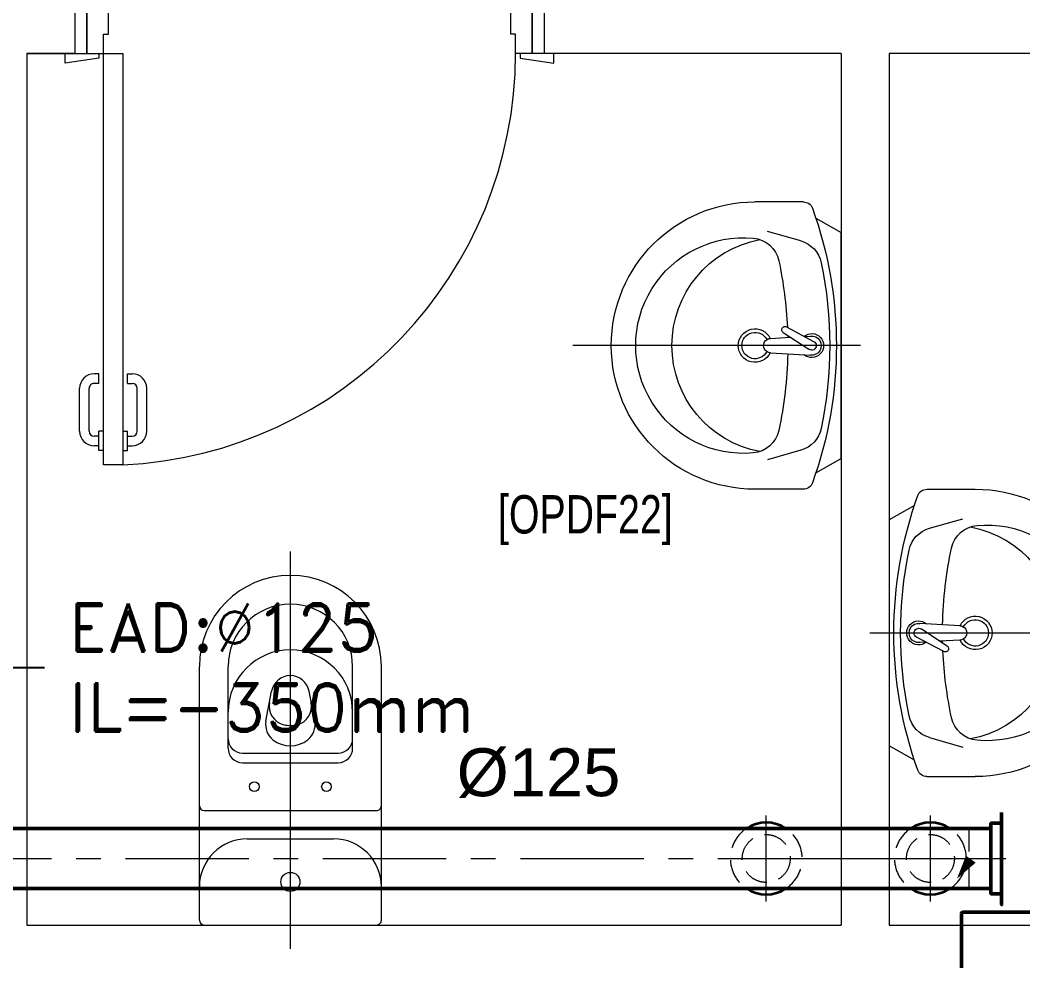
# Model space of a CAD drawing. Header units: millimetres. Extents: x -160614 to 59925, y -157025 to 0.
# Drawn here: x -46067 to -43973, y -111838 to -109873 of the extents above; entities that cross this region are included whole.
import ezdxf
from ezdxf import colors
from ezdxf.entities.mleader import LeaderData, LeaderLine
from ezdxf.math import Vec2, Vec3

# ---------------------------------------------------------------- set-up
doc = ezdxf.new("R2010")
doc.units = ezdxf.units.MM
doc.header["$LTSCALE"] = 8
doc.linetypes.add('AXES', pattern=[50.800000000000004, 31.75, -6.35, 6.35, -6.35])
doc.linetypes.add('CACHE', pattern=[9.524999999999999, 6.35, -3.175])
for name, color, linetype, lineweight in [('72_EGR_BASE_TEXT', 9, 'Continuous', 5), ('72_EGR_EQP_TAG', 9, 'Continuous', 5), ('SANIT', 9, 'Continuous', 5), ('Walls', 9, 'Continuous', 5), ('Wooden Joinery', 9, 'Continuous', 5)]:
    doc.layers.add(name, color=color, linetype=linetype, lineweight=lineweight)
for name, color, linetype in [('A-EXH', 1, 'Continuous'), ('A-EXH-registers', 1, 'Continuous'), ('A-EXH-texts', 1, 'Continuous'), ('A-EXH-thin', 8, 'Continuous'), ('AC-EXHAUST-TXT', 25, 'Continuous'), ('REF', 42, 'Continuous')]:
    doc.layers.add(name, color=color, linetype=linetype)
doc.styles.add('ARIAL', font='arial.ttf')
doc.styles.add('ROMAND', font='romand.shx')
doc.styles.add('X3G_ENTITY_9F38', font='swisscl.ttf', dxfattribs={"height": 0.2})

# ---------------------------------------------------------------- blocks, each defined once
blk = doc.blocks.new('A$C72370EFE')
at = {"layer": 'Wooden Joinery'}
for p, q in [((-0.009999999999990905, -0.03999999999999915), (-0.01999999999998181, -0.03999999999999915)), ((-0.009999999999990905, -0.03000000000000114), (-0.01000000000010459, -0.07000000000000028)), ((0, -0.03000000000000114), (-0.009999999999990905, -0.03000000000000114)), ((0.04000000000019099, -0.03000000000000114), (0.0500000000001819, -0.03000000000000114)), ((0.0500000000001819, -0.03000000000000114), (0.05000000000029559, -0.07000000000000028)), ((0.0500000000001819, -0.03999999999999915), (0.0600000000001728, -0.03999999999999915)), ((-0.009999999999990905, -0.06000000000000227), (-0.01999999999998181, -0.06000000000000227)), ((0.0500000000001819, -0.06000000000000227), (0.0600000000001728, -0.06000000000000227)), ((-0.04999999999995453, -0.07000000000000028), (-0.04999999999984084, -0.1600000000000037)), ((-0.02999999999997272, -0.07000000000000028), (-0.02999999999985903, -0.1600000000000037)), ((0, -0.07000000000000028), (-0.009999999999990905, -0.07000000000000028)), ((0.04000000000019099, -0.07000000000000028), (0.0500000000001819, -0.07000000000000028)), ((0.07000000000016371, -0.07000000000000028), (0.07000000000005002, -0.1600000000000037)), ((0.09000000000014552, -0.07000000000000028), (0.09000000000003183, -0.1600000000000037)), ((-0.009999999999877218, -0.1700000000000017), (-0.01999999999986812, -0.1700000000000017)), ((-0.009999999999877218, -0.1700000000000017), (-0.009999999999877218, -0.1900000000000048)), ((0.05000000000006821, -0.1700000000000017), (0.06000000000005912, -0.1700000000000017)), ((0.05000000000006821, -0.1700000000000017), (0.05000000000006821, -0.1900000000000048)), ((-0.009999999999877218, -0.1900000000000048), (-0.01999999999986812, -0.1900000000000048)), ((0.05000000000006821, -0.1900000000000048), (0.06000000000005912, -0.1900000000000048))]:
    blk.add_line(p, q, dxfattribs=at)
for centre, radius, start, end in [((-0.01999999999998181, -0.07000000000000028), 0.03, 90, 180), ((0.0600000000001728, -0.07000000000000028), 0.03, 0, 90), ((-0.01999999999998181, -0.07000000000000028), 0.01, 90, 180), ((0.0600000000001728, -0.07000000000000028), 0.01, 0, 90), ((-0.01999999999986812, -0.1600000000000037), 0.03, 180, 270), ((-0.01999999999986812, -0.1600000000000037), 0.01, 180, 270), ((0.06000000000005912, -0.1600000000000037), 0.01, 270, 0), ((0.06000000000005912, -0.1600000000000037), 0.03, 270, 0)]:
    blk.add_arc(centre, radius, start, end, dxfattribs=at)
blk = doc.blocks.new('A$C5DAD61B4')
at = {"layer": 'Wooden Joinery'}
for points in [[(80.0034003558103, 959.0632679803384), (80.0034003558103, 969.0637476109405), (10.00004294095561, 979.0642272418336), (10.00004294095561, 959.0632679803384)], [(939.9976447881199, 959.063267980222), (939.9976447881199, 969.0637476109405), (1010.001002202975, 979.0642272417172), (1010.001002202742, 959.0632679802802)], [(70.00292072515003, 859.0632679803675), (70.00292072515003, 849.0627883495908), (-0.0004366899374872446, 839.0623087189888), (-0.0004366899374872446, 859.0632679803675)], [(120.005318878917, 859.0632679802511), (120.0053188809543, -0.0001446793876311858), (80.0034003580804, -0.0001446794458388467), (80.00340035604313, 859.0632679803675)], [(949.9981244192459, 859.0632679802511), (949.9981244192459, 849.062788349649), (1020.001481833868, 839.0623087189306), (1020.001481833868, 859.0632679803675)]]:
    blk.add_lwpolyline(points, close=True, dxfattribs=at)
for points in [[(45.0017216487322, 859.0632679803093), (45.0017216487322, 959.0632679803384), (20.00052257184871, 959.0632679804548), (20.00052257208154, 859.0632679804839), (45.0017216487322, 859.0632679803093)], [(45.00172164849937, 859.0632679806004), (80.00340035604313, 859.0632679803675), (80.00340035604313, 899.0651865034743), (90.0038799867034, 899.065186503125), (90.00387998693623, 959.0632679805713), (45.0017216487322, 959.0632679803384), (45.00172164849937, 859.0632679806004)], [(974.9993234954309, 859.0632679803675), (939.9976447881199, 859.0632679801929), (939.9976447878871, 899.065186503416), (929.9971651574597, 899.0651865031832), (929.997165156994, 959.0632679803966), (974.9993234949652, 959.0632679804548), (974.9993234954309, 859.0632679803675)], [(974.999323495198, 859.0632679803675), (974.9993234949652, 959.0632679804548), (1000.000522571849, 959.0632679803966), (1000.000522572082, 859.0632679803093), (974.999323495198, 859.0632679803675)]]:
    blk.add_lwpolyline(points, dxfattribs=at)
blk.add_arc((80.00340035604313, 859.0632679803675), 859.9942444320768, 272.6660275778568, 0, dxfattribs=at)
at = {"layer": 'Wooden Joinery', "xscale": 999.9999999998854, "yscale": 999.9999999998854, "zscale": 999.9999999998854, "rotation": 180}
blk.add_blockref('A$C72370EFE', (120.0053188811871, -0.000144679271215864), dxfattribs=at)
blk = doc.blocks.new('lav-manta 60')
at = {"layer": 'SANIT'}
for p, q in [((8.881784197001252e-16, 0.04000000000002046), (-6.217248937900877e-15, -0.5599999999999739)), ((-0.2658112752778532, -0.0528604784439608), (-0.2358005871623812, 1.4210854715202e-14)), ((-0.2358005871623803, 0), (0.2358005871623812, 1.4210854715202e-14)), ((0.2658112752778532, -0.0528604784439608), (0.2358005871623812, 1.4210854715202e-14)), ((0.03890213914203589, -0.1141610597856442), (0.008722840084338657, -0.05751880514141305)), ((-0.3000000000000007, -0.07892544397115842), (-0.3000000000000016, -0.1799999999999926)), ((-0.01500000000000323, -0.1473122635064641), (-0.01986414486488819, -0.06399025504892109)), ((0.0274395542141237, -0.120963039179756), (-0.007817085774672883, -0.0673337147440094)), ((0.01909829523756645, -0.07699205969632317), (0.01986206894530085, -0.06400790666485534)), ((0.2999999999999989, -0.07892544397115842), (0.299999999999998, -0.1799999999999926)), ((-0.2184831274915995, -0.08410578956296888), (-0.238337111529991, -0.1537086973741566)), ((0.2184831274916004, -0.08410578956296888), (0.2383371115299919, -0.1537086973741566)), ((0.0149999999999979, -0.1473122635064641), (0.01740925070904797, -0.1057058166811373))]:
    blk.add_line(p, q, dxfattribs=at)
for centre, radius, start, end in [((0, -0.855681818181921), 0.84568181818193, 70.17711611698898, 109.8228838830111), ((-0.1607845660526097, -0.1005641007725586), 0.06, 101.8086224012993, 164.079387877085), ((0, -0.8696182228863449), 0.84568181818193, 78.1913775987016, 101.8086224012984), ((-2.664535259100376e-15, -0.06166307873495214), 0.02500000000000305, 320.7474472845807, 220.3679850115468), ((-9.769962616701378e-15, -0.06166307873495214), 0.02000000000000313, 353.2670776885322, 186.6820056531071), ((0.1607845660526097, -0.1005641007725586), 0.06, 15.92061212291503, 78.19137759870078), ((-0.2800000000000011, -0.07892544397115842), 0.02, 109.8228838830087, 180), ((-9.769962616701378e-15, -0.06166307873495214), 0.009657274115586034, 25.41267285391787, 215.9577171006651), ((0.2799999999999994, -0.07892544397115842), 0.02, 0, 70.17711611699127), ((0, -0.9572184320334429), 0.84568181818193, 91.1571592519256, 102.0882578917694), ((0, -0.9572184320334429), 0.84568181818193, 88.54855929439348, 88.84397810137993), ((0.03317084667807624, -0.1175620494827143), 0.0066644162705284, 210.6851949742506, 30.68519497445045), ((0, -0.9572184320334429), 0.84568181818193, 77.9117421082308, 87.42744881614517), ((-0.164536051019244, -0.1889581848927691), 0.06, 102.0882578917687, 174.8142152564765), ((0.1645360510192404, -0.1889581848927691), 0.06, 5.185784743523504, 77.91174210823132), ((-3.552713678800501e-15, -0.1799999999999926), 0.03500000000000014, 115.3105877077287, 64.6894122922684), ((-3.552713678800501e-15, -0.1799999999999926), 0.02750000000000075, 117.1495709494952, 62.85042905050146), ((-2.664535259100376e-15, -0.1473122635064641), 0.01500000000000057, 180, 6.758042587173681e-11), ((-5.329070518200751e-15, -0.1799999999999926), 0.2999999999999998, 180, 0), ((-1.77635683940025e-15, -0.2038909794933232), 0.2252122890089872, 174.8142152564765, 5.185784743523504), ((-1.77635683940025e-15, -0.1282362600928906), 0.2252122890089872, 190.6097301344279, 349.3902698655721)]:
    blk.add_arc(centre, radius, start, end, dxfattribs=at)
blk = doc.blocks.new('WC manta')
at = {"layer": 'SANIT'}
for p, q in [((-0.1200000000000032, 0.1899999999999835), (0.4100000000000383, 0.1899999999998698)), ((-0.1300000000000026, 0.1799999999999784), (-0.1300000000000021, -0.1800000000000352)), ((0.1089999999999978, 0.1799999999999784), (0.1089999999999973, -0.180000000000021)), ((0.2389999999999977, 0.1299999999999812), (0.4100000000000001, 0.1299999999999955)), ((0.0499999999999976, 0.08999999999997499), (0.04999999999999849, -0.09000000000001762)), ((0.2089999999999979, 0.0999999999999801), (0.2089999999999979, -0.1000000000000085)), ((0.2289999999999979, 0.0999999999999801), (0.2289999999999979, -0.1000000000000085)), ((0.2955435778343052, 0.05099335474704958), (0.3580878172658544, 0.03932111432524721)), ((-0.1800000000000019, -1.4210854715202e-14), (0.6499999999999972, 0)), ((0.2955435778343083, -0.05099335474706379), (0.358087817265849, -0.03932111432530405)), ((0.2389999999999994, -0.1300000000000097), (0.4100000000000001, -0.1299999999999812)), ((-0.120000000000001, -0.1900000000000404), (0.410000000000077, -0.1899999999998272))]:
    blk.add_line(p, q, dxfattribs=at)
for centre, radius in [((0.1589999999999976, 0.07524999999998272), 0.01), ((-0.04000000000000181, -1.4210854715202e-14), 0.02), ((0.1589999999999976, -0.07525000000001114), 0.01)]:
    blk.add_circle(centre, radius, dxfattribs=at)
for centre, radius, start, end in [((-0.1200000000000028, 0.1799999999999784), 0.01, 90.00000000000281, 180), ((-0.05000000000000249, 0.08999999999997499), 0.1, 0, 90.0000000000015), ((0.1189999999999976, 0.1799999999999784), 0.01, 90, 180), ((0.4099999999999997, 0), 0.1899999999999977, 270, 90), ((0.2389999999999977, 0.0999999999999801), 0.03, 90, 180), ((0.2589999999999977, 0.0999999999999801), 0.03, 90, 180), ((0.3146591216085324, -1.4210854715202e-14), 0.1299999999999977, 270, 90), ((0.4099999999999997, 0), 0.1299999999999977, 270, 90), ((0.2882053240761837, 0.01167224042180237), 0.04, 79.42885282056038, 141.5249730953252), ((0.3271417994111214, 0.004405769433930118), 0.04, 79.42885282056035, 166.4175867627366), ((0.302892476788585, 1.4210854715202e-14), 0.05876042778213645, 141.5249730953281, 218.475026904783), ((0.3507495635077338, -2.842170943040401e-14), 0.04, 280.5711471794227, 79.42885282056916), ((0.3453775567838338, 1.4210854715202e-14), 0.05876042778213645, 166.4175867627366, 193.5824132373916), ((0.3271417994111308, -0.004405769433944329), 0.04, 193.5824132373898, 280.5711471793922), ((0.2882053240762104, -0.01167224042180237), 0.04, 218.4750269047819, 280.5711471794153), ((-0.0500000000000016, -0.09000000000001762), 0.1, 270.0000000000061, 0), ((0.2389999999999977, -0.1000000000000085), 0.03, 180, 270), ((0.2589999999999977, -0.1000000000000085), 0.03, 180, 270), ((-0.1200000000000023, -0.1800000000000352), 0.01, 180, 270.0000000000084), ((0.1189999999999971, -0.180000000000021), 0.01, 180, 270.0000000000009)]:
    blk.add_arc(centre, radius, start, end, dxfattribs=at)
blk = doc.blocks.new('1stF')
at = {"layer": 'Walls', "color": 9}
for p, q in [((-45952.34296296985, -109842.6130425819, 0.1044569282078957), (-45952.34296296985, -109942.6130425819, 0.1044569282078957)), ((-44972.34296296962, -109842.6130425819, 0.1044569282078957), (-44972.34296296962, -109942.6130425819, 0.1044569282078957)), ((-45952.34296296985, -109942.6130425819, 0.1044569282078957), (-46052.34296296962, -109942.6130425819, 0.1044569282078957)), ((-46052.34296296962, -109942.6130425819, 0.1044569282078957), (-46052.34296296962, -111762.6130425681, 0.1044569282078957)), ((-46052.34296296962, -109942.6130425819, 0.1044569282078957), (-45952.34296296985, -109942.6130425819, 0.1044569282078957)), ((-44352.34296296962, -109942.6130425819, 0.1044569282078957), (-44972.34296296962, -109942.6130425819, 0.1044569282078957)), ((-44352.34296296962, -109942.6130425819, 0.1044569282078957), (-44352.34296296962, -111762.613042568, 0.1044569282078957)), ((-42552.34296296962, -109942.6130425823, 0.1044569282146143), (-44252.34296296962, -109942.6130425819, 0.1044569282078957)), ((-44252.34296296962, -109942.6130425819, 0.1044569282078957), (-44252.34296296962, -111762.613042568, 0.1044569282078957)), ((-46052.34296296962, -111762.6130425681, 0.1044569282078957), (-44352.34296296962, -111762.613042568, 0.1044569282078957)), ((-44252.34296296962, -111762.613042568, 0.1044569282078957), (-43632.34296296962, -111762.613042568, 0.1044569282078957))]:
    blk.add_line(p, q, dxfattribs=at)
at = {"layer": 'SANIT', "color": 9}
for name, p, xscale, yscale, zscale, rotation in [('lav-manta 60', (-44352.34296296962, -110552.6130424117, 0.1044569282078957), -1000.000000000223, 1000.000000000223, 1000.000000000223, 270), ('lav-manta 60', (-44252.34296296962, -111152.6130427383, 0.1044569282078957), -1000.000000000223, 1000.000000000223, 1000.000000000223, 90), ('WC manta', (-45502.34296296962, -111632.613042568, 0.1044569282078957), 999.9999999999995, 999.9999999999995, 999.9999999999995, 90.00000000000001)]:
    blk.add_blockref(name, p, dxfattribs=dict(at, xscale=xscale, yscale=yscale, zscale=zscale, rotation=rotation))
at = {"layer": 'Wooden Joinery', "color": 9}
blk.add_blockref('A$C5DAD61B4', (-45972.3434855417, -110801.6763105625, 0.1044569282078957), dxfattribs=at)
at = {"layer": '72_EGR_BASE_TEXT', "color": 9, "insert": (-44886.58502673701, -110864.974044673, 0.104457517293059), "char_height": 80, "attachment_point": 2, "style": 'X3G_ENTITY_9F38'}
blk.add_mtext('[OPDF22]', dxfattribs=at)
blk = doc.blocks.new('HVACFF')
at = {"layer": 'A-EXH', "lineweight": 50, "ltscale": 1.014}
for p, q in [((-47082.7079555387, -111561.1862984773), (-44508.87603773869, -111561.1862984773)), ((-47082.7079555387, -111561.1862984773), (-44508.87603773869, -111561.1862984773)), ((-44508.87603773869, -111561.1862984773), (-44166.09451760299, -111561.1862984773)), ((-44508.87603773869, -111561.1862984773), (-44166.09451760299, -111561.1862984773)), ((-44166.09451760299, -111561.1862984773), (-44039.938742503, -111561.1862984773)), ((-44166.09451760299, -111561.1862984773), (-44039.938742503, -111561.1862984773)), ((-47082.7079555387, -111686.1862984773), (-44508.87603773869, -111686.1862984773)), ((-47082.7079555387, -111686.1862984773), (-44508.87603773869, -111686.1862984773)), ((-44508.87603773869, -111686.1862984773), (-44166.09451760299, -111686.1862984773)), ((-44508.87603773869, -111686.1862984773), (-44166.09451760299, -111686.1862984773)), ((-44166.09451760299, -111686.1862984773), (-44039.938742503, -111686.1862984773)), ((-44166.09451760299, -111686.1862984773), (-44039.938742503, -111686.1862984773))]:
    blk.add_line(p, q, dxfattribs=at)
blk.add_lwpolyline([(-44017.43874251045, -111527.4362984773), (-44017.43874251045, -111549.9362985369), (-44039.938742503, -111549.9362985369), (-44039.938742503, -111697.4362984773), (-44017.43874251045, -111697.4362984773), (-44017.43874251045, -111719.9362984773), (-44017.43874251045, -111549.9362985369)], dxfattribs=at)
blk.add_lwpolyline([(-44017.43874251045, -111527.4362984773), (-44017.43874251045, -111549.9362985369), (-44039.938742503, -111549.9362985369), (-44039.938742503, -111697.4362984773), (-44017.43874251045, -111697.4362984773), (-44017.43874251045, -111719.9362984773), (-44017.43874251045, -111549.9362985369)], dxfattribs=at)
at = {"layer": 'A-EXH-registers', "linetype": 'CACHE', "lineweight": 20, "ltscale": 1.014}
for centre in [(-44508.87603773869, -111623.6862984773), (-44508.87603773869, -111623.6862984773), (-44166.09451760299, -111623.6862984773), (-44166.09451760299, -111623.6862984773)]:
    blk.add_circle(centre, 49.99999999999449, dxfattribs=at)
at = {"layer": 'A-EXH-registers', "lineweight": 35, "ltscale": 1.014}
for centre, radius, start, end in [((-44508.87603773869, -111623.6862984773), 74.99999999997857, 56.44269023710218, 123.5573097628978), ((-44508.87603773869, -111623.6862984773), 74.99999999997857, 56.44269023710218, 123.5573097628978), ((-44166.09451760299, -111623.6862984773), 74.99999999994299, 56.44269023710218, 123.5573097628978), ((-44166.09451760299, -111623.6862984773), 74.99999999994299, 56.44269023710218, 123.5573097628978), ((-44508.87603773869, -111623.6862984773), 75.00000000003381, 236.4426902371022, 303.5573097628978), ((-44508.87603773869, -111623.6862984773), 75.00000000003381, 236.4426902371022, 303.5573097628978), ((-44166.09451760299, -111623.6862984773), 75.00000000003772, 236.4426902371022, 303.5573097628978), ((-44166.09451760299, -111623.6862984773), 75.00000000003772, 236.4426902371022, 303.5573097628978)]:
    blk.add_arc(centre, radius, start, end, dxfattribs=at)
at = {"layer": 'A-EXH-registers', "linetype": 'CACHE', "lineweight": 20, "ltscale": 1.014}
for centre, radius, start, end in [((-44508.87603773869, -111623.6862984773), 74.99999999999035, 123.5573097628978, 236.4426902371022), ((-44508.87603773869, -111623.6862984773), 74.99999999999035, 123.5573097628978, 236.4426902371022), ((-44508.87603773869, -111623.6862984773), 75.00000000001398, 303.5573097628978, 56.44269023710218), ((-44508.87603773869, -111623.6862984773), 75.00000000001398, 303.5573097628978, 56.44269023710218), ((-44166.09451760299, -111623.6862984773), 75.00000000000219, 123.5573097628978, 236.4426902371022), ((-44166.09451760299, -111623.6862984773), 75.00000000000219, 123.5573097628978, 236.4426902371022), ((-44166.09451760299, -111623.6862984773), 75.00000000001006, 303.5573097628978, 56.44269023710218), ((-44166.09451760299, -111623.6862984773), 75.00000000001006, 303.5573097628978, 56.44269023710218)]:
    blk.add_arc(centre, radius, start, end, dxfattribs=at)
at = {"layer": 'A-EXH-texts', "linetype": 'Continuous', "lineweight": 20, "ltscale": 1.014}
blk.add_lwpolyline([(-43849.28567556239, -111298.1161611553, 0, 0, 0), (-44110.68487457879, -111665.9181486841, 0, 0, 0), (-44110.68487457879, -111665.9181486841, 0, 25, 0), (-44081.71964300371, -111625.1625925776, 0, 0, 0)], format="xyseb", dxfattribs=at)
blk.add_lwpolyline([(-43849.28567556239, -111298.1161611553, 0, 0, 0), (-44110.68487457879, -111665.9181486841, 0, 0, 0), (-44110.68487457879, -111665.9181486841, 0, 25, 0), (-44081.71964300371, -111625.1625925776, 0, 0, 0)], format="xyseb", dxfattribs=at)
at = {"layer": 'A-EXH-thin', "linetype": 'AXES', "lineweight": 20, "ltscale": 1.014}
for p, q in [((-44508.87603773869, -111713.6862984773), (-44508.87603773869, -111533.6862984773)), ((-44508.87603773869, -111713.6862984773), (-44508.87603773869, -111533.6862984773)), ((-44166.09451760299, -111713.6862984773), (-44166.09451760299, -111533.6862984773)), ((-44166.09451760299, -111713.6862984773), (-44166.09451760299, -111533.6862984773)), ((-47082.7079555387, -111623.6862984773), (-44508.87603773869, -111623.6862984773)), ((-47082.7079555387, -111623.6862984773), (-44508.87603773869, -111623.6862984773)), ((-44598.87603773869, -111623.6862984773), (-44418.87603773869, -111623.6862984773)), ((-44598.87603773869, -111623.6862984773), (-44418.87603773869, -111623.6862984773)), ((-44508.87603773869, -111623.6862984773), (-44166.09451760299, -111623.6862984773)), ((-44508.87603773869, -111623.6862984773), (-44166.09451760299, -111623.6862984773)), ((-44256.09451760299, -111623.6862984773), (-44076.09451761044, -111623.6862984773)), ((-44256.09451760299, -111623.6862984773), (-44076.09451761044, -111623.6862984773)), ((-44166.09451760299, -111623.6862984773), (-44008.688742503, -111623.6862984773)), ((-44166.09451760299, -111623.6862984773), (-44008.688742503, -111623.6862984773))]:
    blk.add_line(p, q, dxfattribs=at)
at = {"layer": 'A-EXH-thin', "linetype": 'CACHE', "lineweight": 20, "ltscale": 1.014}
blk.add_line((-44084.93874251045, -111686.1862984773), (-44084.93874251045, -111561.1862984773), dxfattribs=at)
blk.add_line((-44084.93874251045, -111686.1862984773), (-44084.93874251045, -111561.1862984773), dxfattribs=at)
at = {"layer": 'REF', "lineweight": 50}
for p, q in [((-44101.30387199549, -111889.7089527857), (-44101.30387199549, -111738.3041432413)), ((-44101.30387199549, -111889.7089527857), (-44101.30387199549, -111738.3041432413)), ((-44098.80387199549, -111735.8041432413), (-40873.12523808551, -111735.8041432413)), ((-44098.80387199549, -111735.8041432413), (-40873.12523808551, -111735.8041432413))]:
    blk.add_line(p, q, dxfattribs=at)
at = {"layer": 'REF', "lineweight": 50, "ltscale": 1.034}
blk.add_arc((-44098.80387199549, -111738.3041432413), 2.5, 90, 180, dxfattribs=at)
blk.add_arc((-44098.80387199549, -111738.3041432413), 2.5, 90, 180, dxfattribs=at)
at = {"layer": 'A-EXH-texts', "lineweight": 15, "style": 'ARIAL'}
blk.add_text('Ø125', height=100, dxfattribs=at).set_placement((-45155.11244971253, -111493.6202116486))
blk.add_text('Ø125', height=100, dxfattribs=at).set_placement((-45155.11244971253, -111493.6202116486))
at = {"layer": 'AC-EXHAUST-TXT'}
ml = blk.add_multileader_mtext('Standard', dxfattribs=at)
ml.set_content('{\\C152;\\c12285479;EAD:%%C125\\P\\C1;IL=-350mm}', color=256, style='ROMAND')
ml.set_leader_properties(color=256)
ml.build(insert=Vec2(0, 0))
ml.multileader.update_dxf_attribs({"text_left_attachment_type": 2, "text_right_attachment_type": 2, "dogleg_length": 487.7051664219338, "arrow_head_size": 100})
ctx = ml.context
ctx.base_point, ctx.char_height, ctx.arrow_head_size, ctx.landing_gap_size, ctx.plane_origin, ctx.plane_x_axis, ctx.plane_y_axis = Vec3(-46015.5046570024, -111224.796959541, 4.194520057887719e-09), 100, 100, 50, Vec3(-41012.9027766986, -116535.239788935, -1.154786174164732e-08), Vec3(0.9999999999453071, -1.045877037983423e-05, 3.383039458371172e-23), Vec3(1.045877037983423e-05, 0.9999999999453071, 2.964448994077272e-12)
ctx.left_attachment, ctx.right_attachment = 2, 2
notes = []
notes.append((ctx, [(0, (1, 1, 0), (-46181.07072257718, -111224.7952279236, 4.194520057882119e-09), (0.9999999999453071, -1.045877037983423e-05, 3.383039458371172e-23), 165.5660655838383, [(2, [(-46593.87791726903, -111537.6244100472, 3.267141104786741e-09)], 0, [])])]))
ctx.mtext.insert, ctx.mtext.text_direction, ctx.mtext.rotation, ctx.mtext.flow_direction, ctx.mtext.extrusion = Vec3(-45965.50326250242, -111091.4641491535, 4.589779923766381e-09), Vec3(0.9999999999453071, -1.045877037983423e-05, 3.383039458371172e-23), 6.283174848409206, 5, Vec3(-3.100452516275057e-17, -2.964448993913593e-12, 1)
for ctx, leaders in notes:
    for number, flags, end, landing, length, lines in leaders:
        leader = LeaderData()
        leader.index, (leader.has_last_leader_line, leader.has_dogleg_vector, leader.attachment_direction) = number, flags
        leader.last_leader_point, leader.dogleg_vector, leader.dogleg_length = Vec3(end), Vec3(landing), length
        for number, points, colour, breaks in lines:
            line = LeaderLine()
            line.index, line.vertices, line.color, line.breaks = number, Vec3.list(points), colors.encode_raw_color(colour), breaks
            leader.lines.append(line)
        ctx.leaders.append(leader)

msp = doc.modelspace()

# ---------------------------------------------------------------- linework, layer by layer
at = {"layer": 'A-EXH-thin', "linetype": 'AXES', "lineweight": 20, "ltscale": 1.014}
for p, q in [((-44508.87603773869, -111713.6862984773), (-44508.87603773869, -111533.6862984773)), ((-44166.09451760299, -111713.6862984773), (-44166.09451760299, -111533.6862984773)), ((-47082.7079555387, -111623.6862984773), (-44508.87603773869, -111623.6862984773)), ((-44598.87603773869, -111623.6862984773), (-44418.87603773869, -111623.6862984773)), ((-44508.87603773869, -111623.6862984773), (-44166.09451760299, -111623.6862984773)), ((-44256.09451760299, -111623.6862984773), (-44076.09451761044, -111623.6862984773)), ((-44166.09451760299, -111623.6862984773), (-44008.688742503, -111623.6862984773))]:
    msp.add_line(p, q, dxfattribs=at)
at = {"layer": 'A-EXH-thin', "linetype": 'CACHE', "lineweight": 20, "ltscale": 1.014}
msp.add_line((-44084.93874251045, -111686.1862984773), (-44084.93874251045, -111561.1862984773), dxfattribs=at)

# ---------------------------------------------------------------- block references
at = {"layer": '72_EGR_EQP_TAG'}
msp.add_blockref('1stF', (0, 0), dxfattribs=at)
at = {"layer": 'A-EXH'}
msp.add_blockref('HVACFF', (0, 0), dxfattribs=at)

doc.saveas('drawing.dxf')
